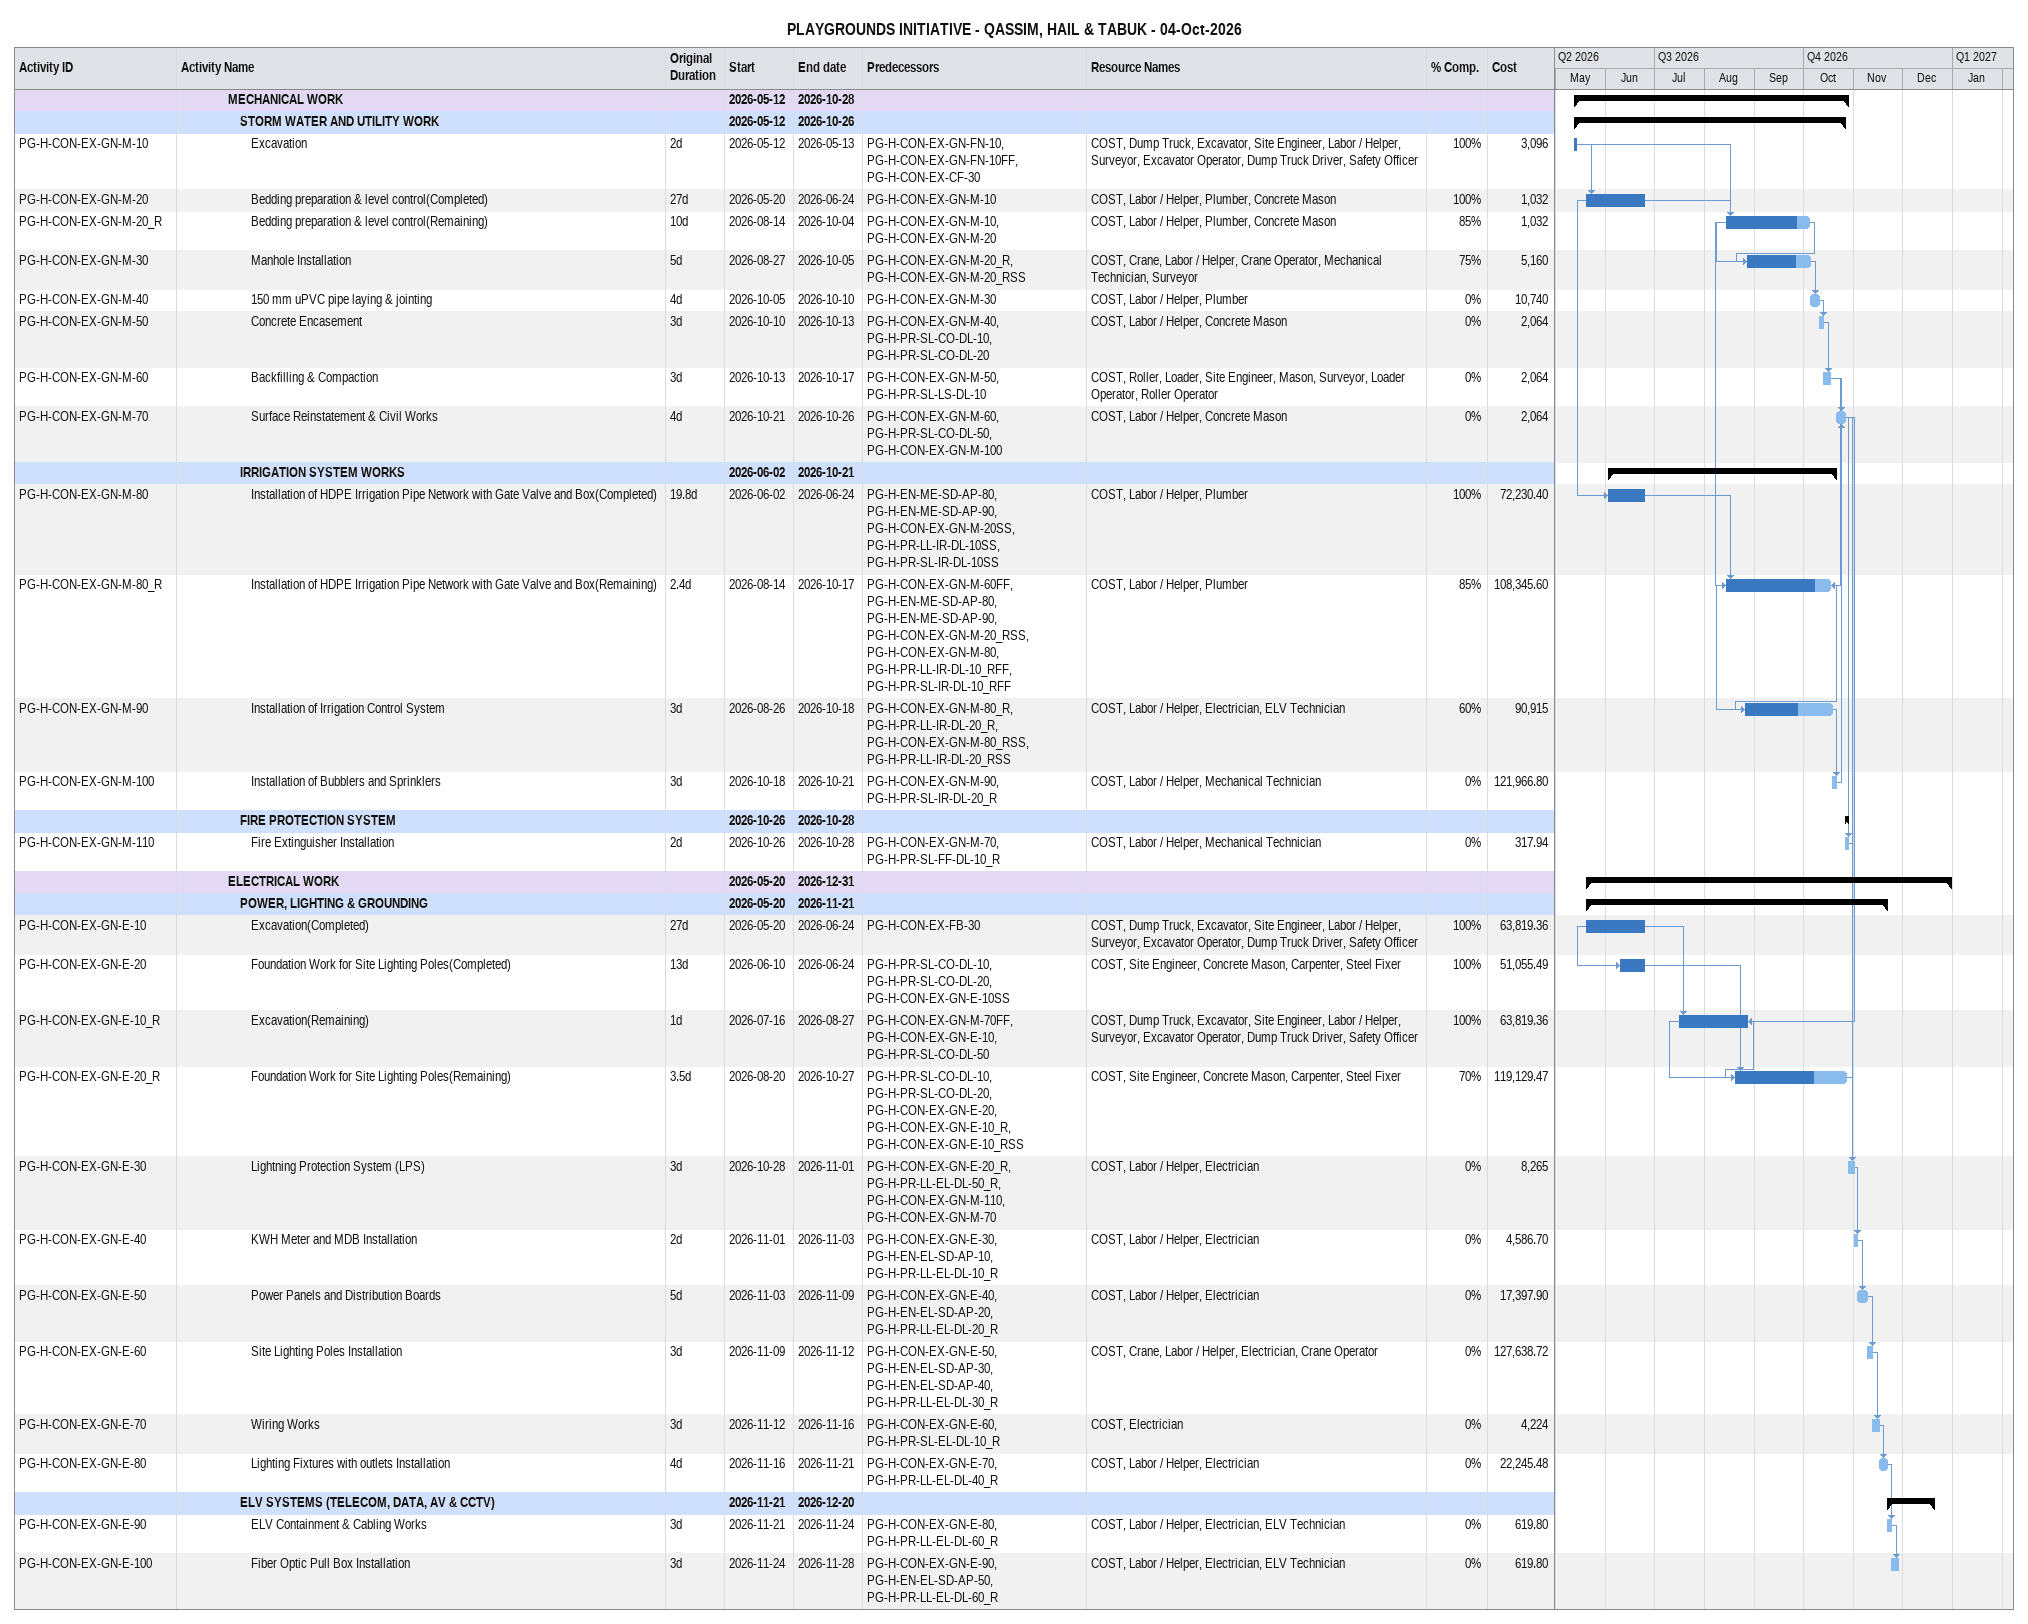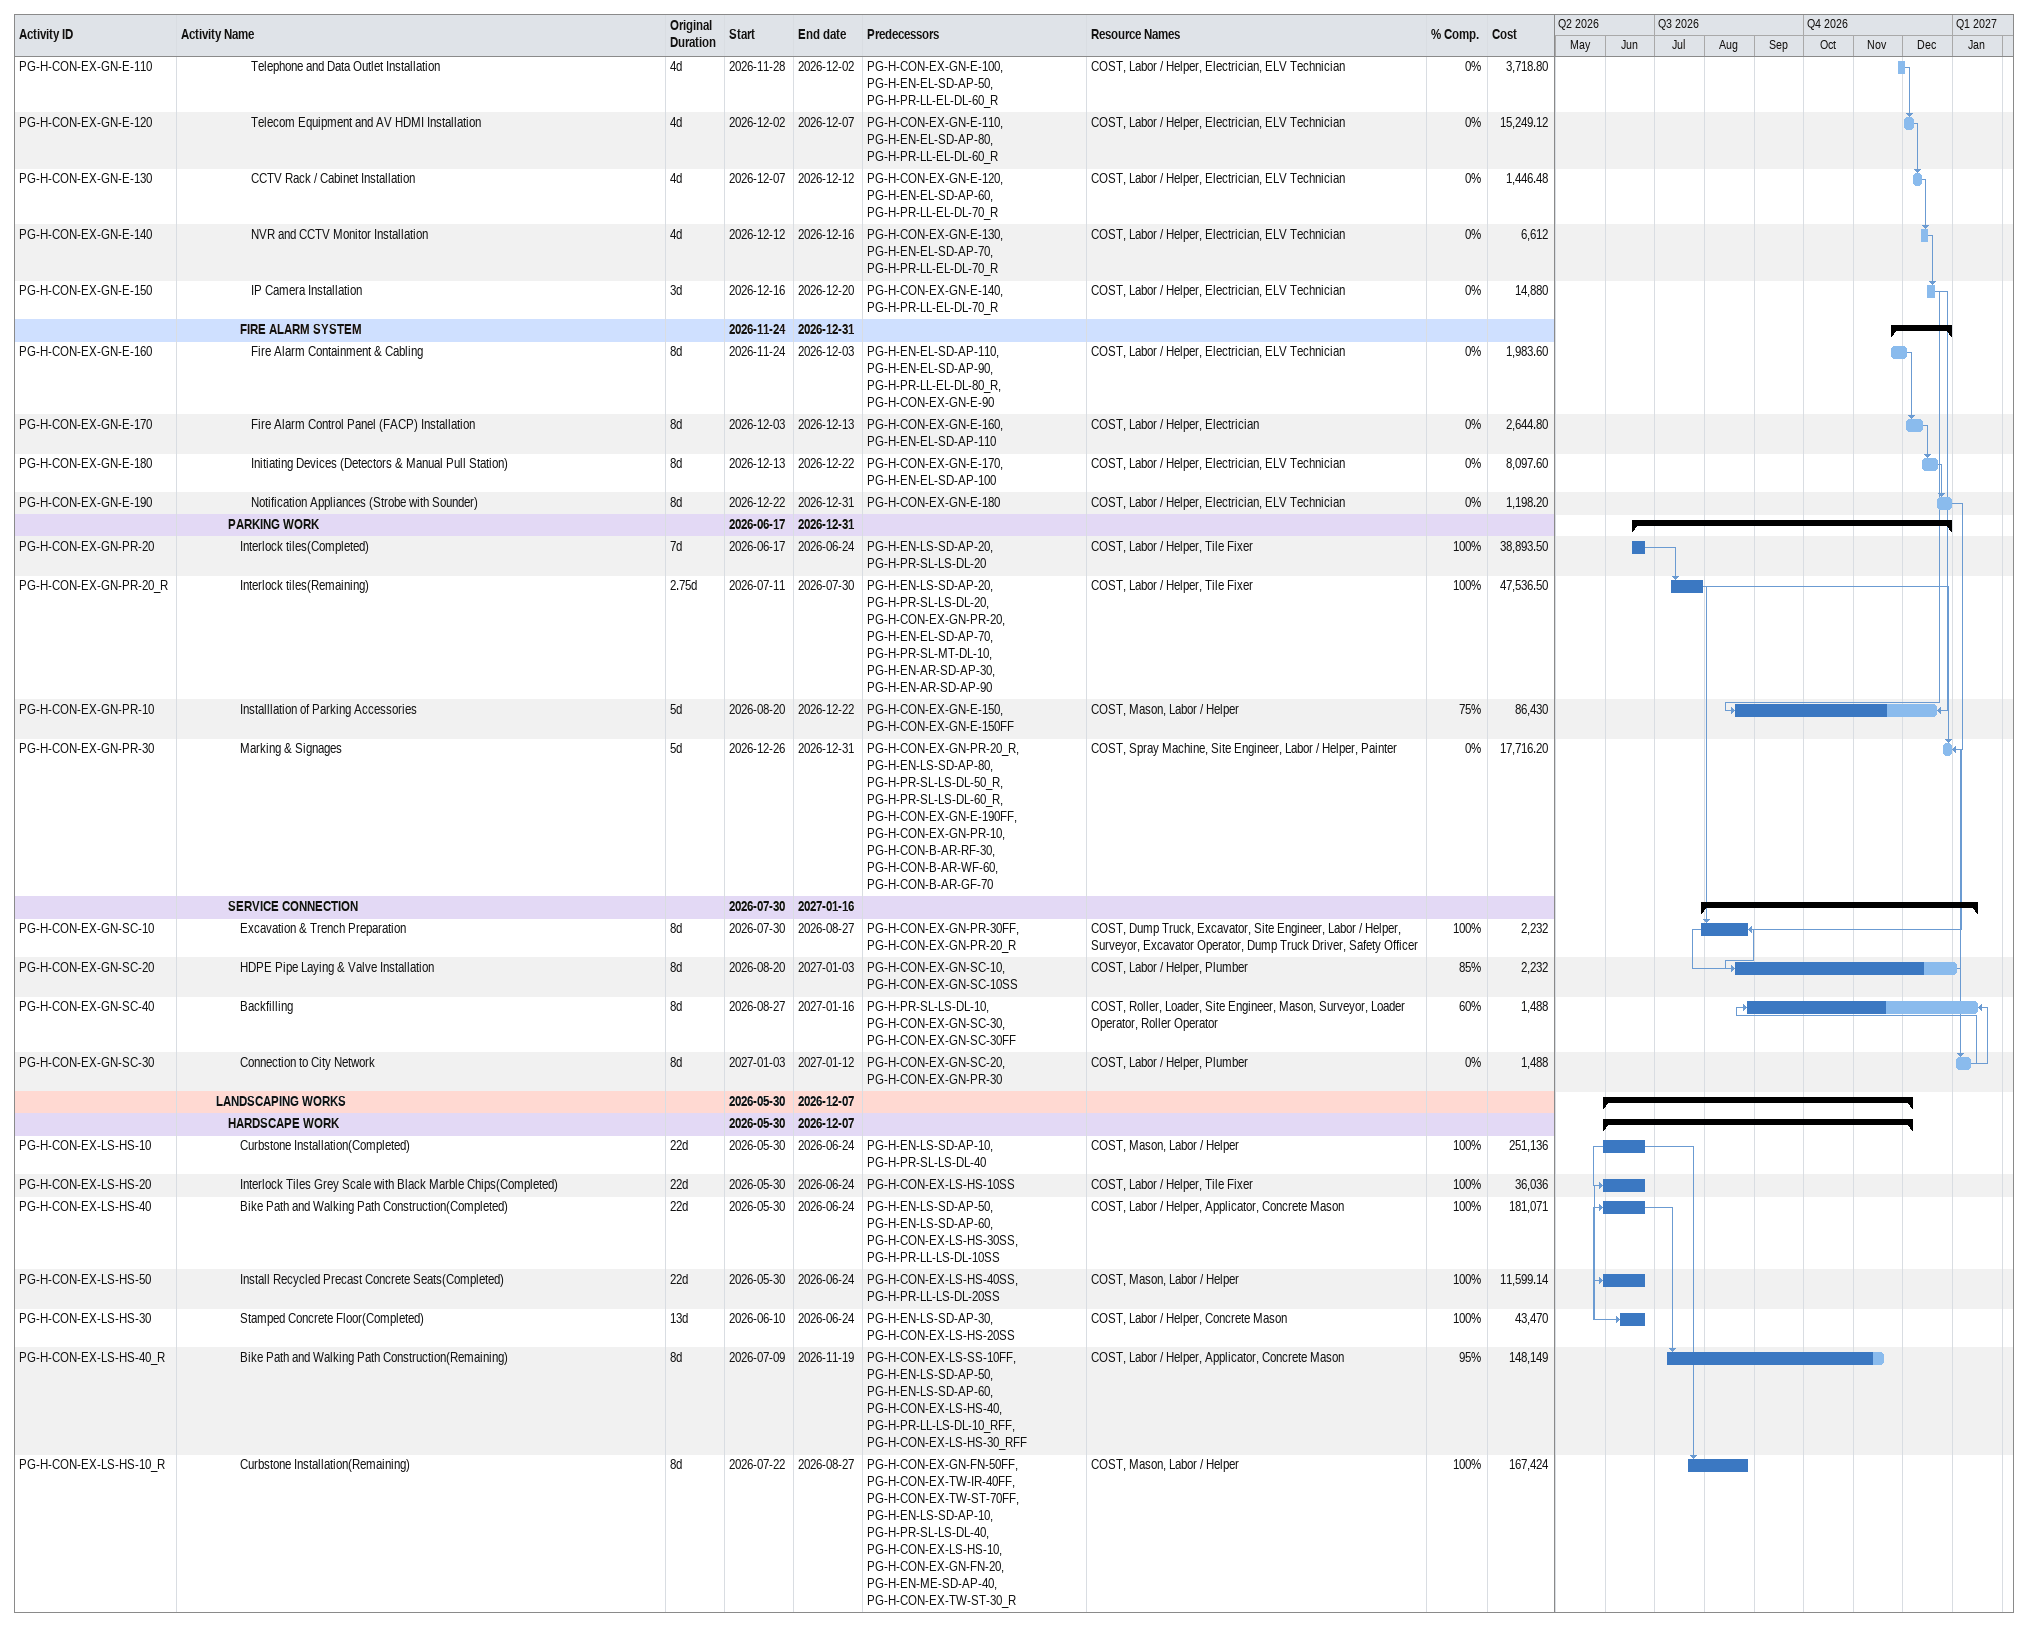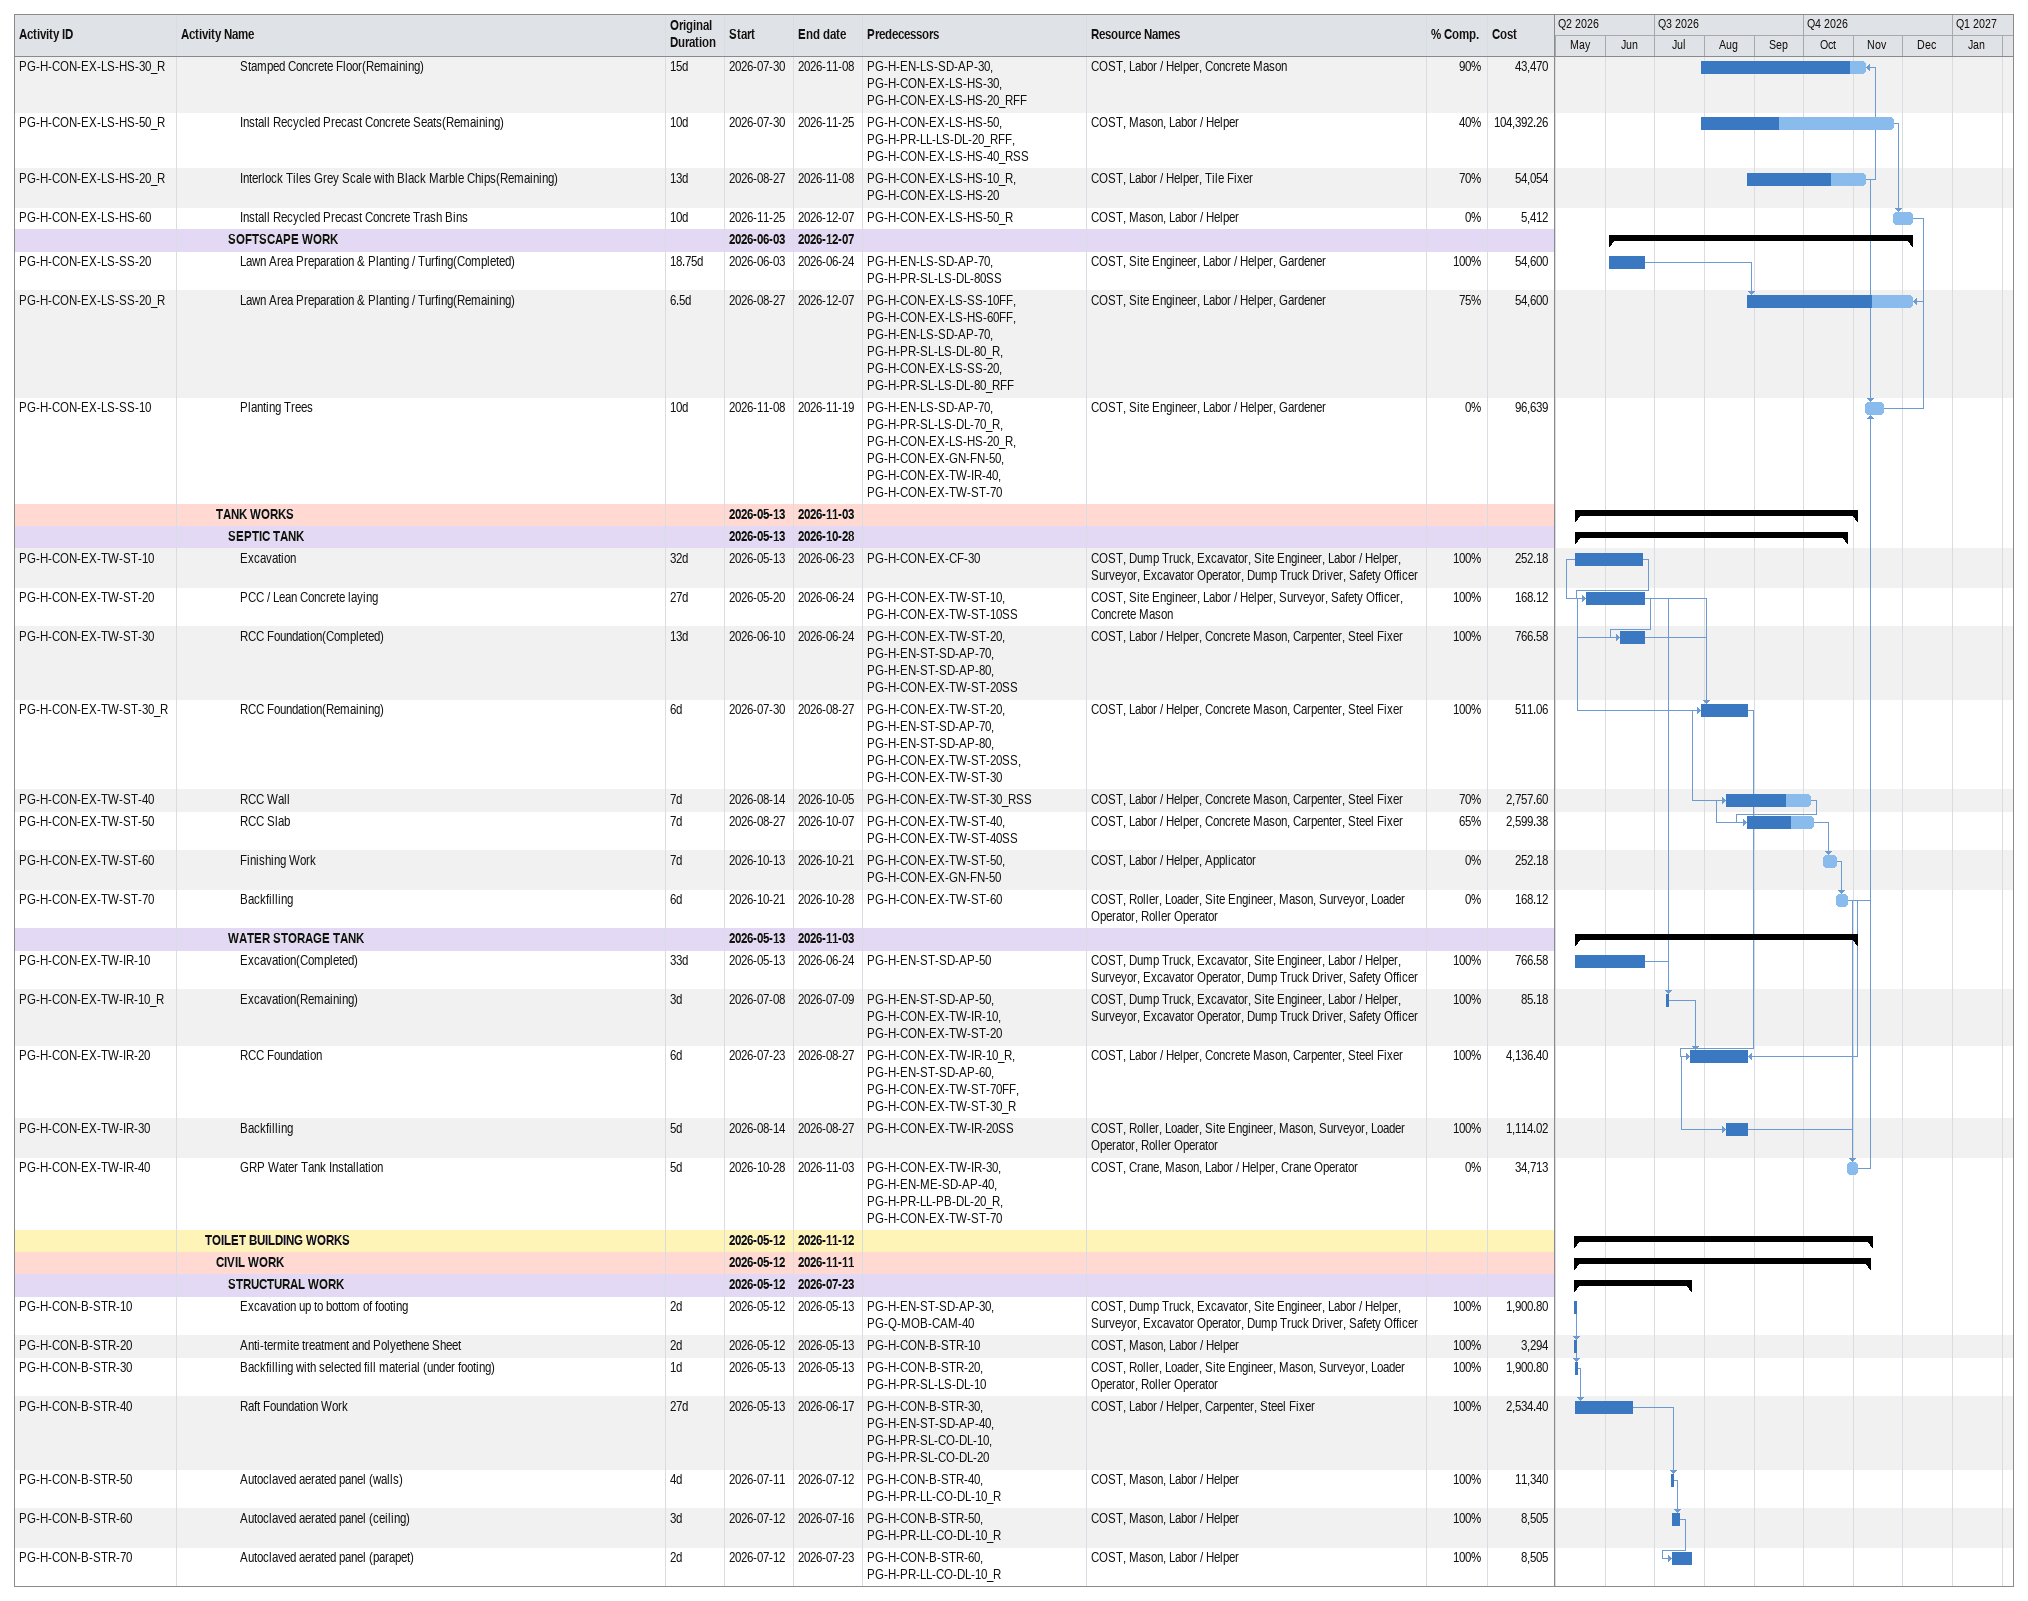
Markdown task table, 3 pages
PLAYGROUNDS INITIATIVE - QASSIM, HAIL & TABUK - 04-Oct-2026

| ID | Level | Task | Original duration | Start | Finish | Predecessors | Resources | % complete | Cost |
|---|---|---|---|---|---|---|---|---|---|
|  | 5 | **MECHANICAL WORK** |  | 2026-05-12 | 2026-10-28 |  |  |  |  |
|  | 6 | **STORM WATER AND UTILITY WORK** |  | 2026-05-12 | 2026-10-26 |  |  |  |  |
| PG-H-CON-EX-GN-M-10 | 7 | Excavation | 2d | 2026-05-12 | 2026-05-13 | PG-H-CON-EX-GN-FN-10, PG-H-CON-EX-GN-FN-10FF, PG-H-CON-EX-CF-30 | COST, Dump Truck, Excavator, Site Engineer, Labor / Helper, Surveyor, Excavator Operator, Dump Truck Driver, Safety Officer | 100 | 3096 |
| PG-H-CON-EX-GN-M-20 | 7 | Bedding preparation & level control(Completed) | 27d | 2026-05-20 | 2026-06-24 | PG-H-CON-EX-GN-M-10 | COST, Labor / Helper, Plumber, Concrete Mason | 100 | 1032 |
| PG-H-CON-EX-GN-M-20_R | 7 | Bedding preparation & level control(Remaining) | 10d | 2026-08-14 | 2026-10-04 | PG-H-CON-EX-GN-M-10, PG-H-CON-EX-GN-M-20 | COST, Labor / Helper, Plumber, Concrete Mason | 85 | 1032 |
| PG-H-CON-EX-GN-M-30 | 7 | Manhole Installation | 5d | 2026-08-27 | 2026-10-05 | PG-H-CON-EX-GN-M-20_R, PG-H-CON-EX-GN-M-20_RSS | COST, Crane, Labor / Helper, Crane Operator, Mechanical Technician, Surveyor | 75 | 5160 |
| PG-H-CON-EX-GN-M-40 | 7 | 150 mm uPVC pipe laying & jointing | 4d | 2026-10-05 | 2026-10-10 | PG-H-CON-EX-GN-M-30 | COST, Labor / Helper, Plumber | 0 | 10740 |
| PG-H-CON-EX-GN-M-50 | 7 | Concrete Encasement | 3d | 2026-10-10 | 2026-10-13 | PG-H-CON-EX-GN-M-40, PG-H-PR-SL-CO-DL-10, PG-H-PR-SL-CO-DL-20 | COST, Labor / Helper, Concrete Mason | 0 | 2064 |
| PG-H-CON-EX-GN-M-60 | 7 | Backfilling & Compaction | 3d | 2026-10-13 | 2026-10-17 | PG-H-CON-EX-GN-M-50, PG-H-PR-SL-LS-DL-10 | COST, Roller, Loader, Site Engineer, Mason, Surveyor, Loader Operator, Roller Operator | 0 | 2064 |
| PG-H-CON-EX-GN-M-70 | 7 | Surface Reinstatement & Civil Works | 4d | 2026-10-21 | 2026-10-26 | PG-H-CON-EX-GN-M-60, PG-H-PR-SL-CO-DL-50, PG-H-CON-EX-GN-M-100 | COST, Labor / Helper, Concrete Mason | 0 | 2064 |
|  | 6 | **IRRIGATION SYSTEM WORKS** |  | 2026-06-02 | 2026-10-21 |  |  |  |  |
| PG-H-CON-EX-GN-M-80 | 7 | Installation of HDPE Irrigation Pipe Network with Gate Valve and Box(Completed) | 19.8d | 2026-06-02 | 2026-06-24 | PG-H-EN-ME-SD-AP-80, PG-H-EN-ME-SD-AP-90, PG-H-CON-EX-GN-M-20SS, PG-H-PR-LL-IR-DL-10SS, PG-H-PR-SL-IR-DL-10SS | COST, Labor / Helper, Plumber | 100 | 72230.40 |
| PG-H-CON-EX-GN-M-80_R | 7 | Installation of HDPE Irrigation Pipe Network with Gate Valve and Box(Remaining) | 2.4d | 2026-08-14 | 2026-10-17 | PG-H-CON-EX-GN-M-60FF, PG-H-EN-ME-SD-AP-80, PG-H-EN-ME-SD-AP-90, PG-H-CON-EX-GN-M-20_RSS, PG-H-CON-EX-GN-M-80, PG-H-PR-LL-IR-DL-10_RFF, PG-H-PR-SL-IR-DL-10_RFF | COST, Labor / Helper, Plumber | 85 | 108345.60 |
| PG-H-CON-EX-GN-M-90 | 7 | Installation of Irrigation Control System | 3d | 2026-08-26 | 2026-10-18 | PG-H-CON-EX-GN-M-80_R, PG-H-PR-LL-IR-DL-20_R, PG-H-CON-EX-GN-M-80_RSS, PG-H-PR-LL-IR-DL-20_RSS | COST, Labor / Helper, Electrician, ELV Technician | 60 | 90915 |
| PG-H-CON-EX-GN-M-100 | 7 | Installation of Bubblers and Sprinklers | 3d | 2026-10-18 | 2026-10-21 | PG-H-CON-EX-GN-M-90, PG-H-PR-SL-IR-DL-20_R | COST, Labor / Helper, Mechanical Technician | 0 | 121966.80 |
|  | 6 | **FIRE PROTECTION SYSTEM** |  | 2026-10-26 | 2026-10-28 |  |  |  |  |
| PG-H-CON-EX-GN-M-110 | 7 | Fire Extinguisher Installation | 2d | 2026-10-26 | 2026-10-28 | PG-H-CON-EX-GN-M-70, PG-H-PR-SL-FF-DL-10_R | COST, Labor / Helper, Mechanical Technician | 0 | 317.94 |
|  | 5 | **ELECTRICAL WORK** |  | 2026-05-20 | 2026-12-31 |  |  |  |  |
|  | 6 | **POWER, LIGHTING & GROUNDING** |  | 2026-05-20 | 2026-11-21 |  |  |  |  |
| PG-H-CON-EX-GN-E-10 | 7 | Excavation(Completed) | 27d | 2026-05-20 | 2026-06-24 | PG-H-CON-EX-FB-30 | COST, Dump Truck, Excavator, Site Engineer, Labor / Helper, Surveyor, Excavator Operator, Dump Truck Driver, Safety Officer | 100 | 63819.36 |
| PG-H-CON-EX-GN-E-20 | 7 | Foundation Work for Site Lighting Poles(Completed) | 13d | 2026-06-10 | 2026-06-24 | PG-H-PR-SL-CO-DL-10, PG-H-PR-SL-CO-DL-20, PG-H-CON-EX-GN-E-10SS | COST, Site Engineer, Concrete Mason, Carpenter, Steel Fixer | 100 | 51055.49 |
| PG-H-CON-EX-GN-E-10_R | 7 | Excavation(Remaining) | 1d | 2026-07-16 | 2026-08-27 | PG-H-CON-EX-GN-M-70FF, PG-H-CON-EX-GN-E-10, PG-H-PR-SL-CO-DL-50 | COST, Dump Truck, Excavator, Site Engineer, Labor / Helper, Surveyor, Excavator Operator, Dump Truck Driver, Safety Officer | 100 | 63819.36 |
| PG-H-CON-EX-GN-E-20_R | 7 | Foundation Work for Site Lighting Poles(Remaining) | 3.5d | 2026-08-20 | 2026-10-27 | PG-H-PR-SL-CO-DL-10, PG-H-PR-SL-CO-DL-20, PG-H-CON-EX-GN-E-20, PG-H-CON-EX-GN-E-10_R, PG-H-CON-EX-GN-E-10_RSS | COST, Site Engineer, Concrete Mason, Carpenter, Steel Fixer | 70 | 119129.47 |
| PG-H-CON-EX-GN-E-30 | 7 | Lightning Protection System (LPS) | 3d | 2026-10-28 | 2026-11-01 | PG-H-CON-EX-GN-E-20_R, PG-H-PR-LL-EL-DL-50_R, PG-H-CON-EX-GN-M-110, PG-H-CON-EX-GN-M-70 | COST, Labor / Helper, Electrician | 0 | 8265 |
| PG-H-CON-EX-GN-E-40 | 7 | KWH Meter and MDB Installation | 2d | 2026-11-01 | 2026-11-03 | PG-H-CON-EX-GN-E-30, PG-H-EN-EL-SD-AP-10, PG-H-PR-LL-EL-DL-10_R | COST, Labor / Helper, Electrician | 0 | 4586.70 |
| PG-H-CON-EX-GN-E-50 | 7 | Power Panels and Distribution Boards | 5d | 2026-11-03 | 2026-11-09 | PG-H-CON-EX-GN-E-40, PG-H-EN-EL-SD-AP-20, PG-H-PR-LL-EL-DL-20_R | COST, Labor / Helper, Electrician | 0 | 17397.90 |
| PG-H-CON-EX-GN-E-60 | 7 | Site Lighting Poles Installation | 3d | 2026-11-09 | 2026-11-12 | PG-H-CON-EX-GN-E-50, PG-H-EN-EL-SD-AP-30, PG-H-EN-EL-SD-AP-40, PG-H-PR-LL-EL-DL-30_R | COST, Crane, Labor / Helper, Electrician, Crane Operator | 0 | 127638.72 |
| PG-H-CON-EX-GN-E-70 | 7 | Wiring Works | 3d | 2026-11-12 | 2026-11-16 | PG-H-CON-EX-GN-E-60, PG-H-PR-SL-EL-DL-10_R | COST, Electrician | 0 | 4224 |
| PG-H-CON-EX-GN-E-80 | 7 | Lighting Fixtures with outlets Installation | 4d | 2026-11-16 | 2026-11-21 | PG-H-CON-EX-GN-E-70, PG-H-PR-LL-EL-DL-40_R | COST, Labor / Helper, Electrician | 0 | 22245.48 |
|  | 6 | **ELV SYSTEMS (TELECOM, DATA, AV & CCTV)** |  | 2026-11-21 | 2026-12-20 |  |  |  |  |
| PG-H-CON-EX-GN-E-90 | 7 | ELV Containment & Cabling Works | 3d | 2026-11-21 | 2026-11-24 | PG-H-CON-EX-GN-E-80, PG-H-PR-LL-EL-DL-60_R | COST, Labor / Helper, Electrician, ELV Technician | 0 | 619.80 |
| PG-H-CON-EX-GN-E-100 | 7 | Fiber Optic Pull Box Installation | 3d | 2026-11-24 | 2026-11-28 | PG-H-CON-EX-GN-E-90, PG-H-EN-EL-SD-AP-50, PG-H-PR-LL-EL-DL-60_R | COST, Labor / Helper, Electrician, ELV Technician | 0 | 619.80 |
| PG-H-CON-EX-GN-E-110 | 7 | Telephone and Data Outlet Installation | 4d | 2026-11-28 | 2026-12-02 | PG-H-CON-EX-GN-E-100, PG-H-EN-EL-SD-AP-50, PG-H-PR-LL-EL-DL-60_R | COST, Labor / Helper, Electrician, ELV Technician | 0 | 3718.80 |
| PG-H-CON-EX-GN-E-120 | 7 | Telecom Equipment and AV HDMI Installation | 4d | 2026-12-02 | 2026-12-07 | PG-H-CON-EX-GN-E-110, PG-H-EN-EL-SD-AP-80, PG-H-PR-LL-EL-DL-60_R | COST, Labor / Helper, Electrician, ELV Technician | 0 | 15249.12 |
| PG-H-CON-EX-GN-E-130 | 7 | CCTV Rack / Cabinet Installation | 4d | 2026-12-07 | 2026-12-12 | PG-H-CON-EX-GN-E-120, PG-H-EN-EL-SD-AP-60, PG-H-PR-LL-EL-DL-70_R | COST, Labor / Helper, Electrician, ELV Technician | 0 | 1446.48 |
| PG-H-CON-EX-GN-E-140 | 7 | NVR and CCTV Monitor Installation | 4d | 2026-12-12 | 2026-12-16 | PG-H-CON-EX-GN-E-130, PG-H-EN-EL-SD-AP-70, PG-H-PR-LL-EL-DL-70_R | COST, Labor / Helper, Electrician, ELV Technician | 0 | 6612 |
| PG-H-CON-EX-GN-E-150 | 7 | IP Camera Installation | 3d | 2026-12-16 | 2026-12-20 | PG-H-CON-EX-GN-E-140, PG-H-PR-LL-EL-DL-70_R | COST, Labor / Helper, Electrician, ELV Technician | 0 | 14880 |
|  | 6 | **FIRE ALARM SYSTEM** |  | 2026-11-24 | 2026-12-31 |  |  |  |  |
| PG-H-CON-EX-GN-E-160 | 7 | Fire Alarm Containment & Cabling | 8d | 2026-11-24 | 2026-12-03 | PG-H-EN-EL-SD-AP-110, PG-H-EN-EL-SD-AP-90, PG-H-PR-LL-EL-DL-80_R, PG-H-CON-EX-GN-E-90 | COST, Labor / Helper, Electrician, ELV Technician | 0 | 1983.60 |
| PG-H-CON-EX-GN-E-170 | 7 | Fire Alarm Control Panel (FACP) Installation | 8d | 2026-12-03 | 2026-12-13 | PG-H-CON-EX-GN-E-160, PG-H-EN-EL-SD-AP-110 | COST, Labor / Helper, Electrician | 0 | 2644.80 |
| PG-H-CON-EX-GN-E-180 | 7 | Initiating Devices (Detectors & Manual Pull Station) | 8d | 2026-12-13 | 2026-12-22 | PG-H-CON-EX-GN-E-170, PG-H-EN-EL-SD-AP-100 | COST, Labor / Helper, Electrician, ELV Technician | 0 | 8097.60 |
| PG-H-CON-EX-GN-E-190 | 7 | Notification Appliances (Strobe with Sounder) | 8d | 2026-12-22 | 2026-12-31 | PG-H-CON-EX-GN-E-180 | COST, Labor / Helper, Electrician, ELV Technician | 0 | 1198.20 |
|  | 5 | **PARKING WORK** |  | 2026-06-17 | 2026-12-31 |  |  |  |  |
| PG-H-CON-EX-GN-PR-20 | 6 | Interlock tiles(Completed) | 7d | 2026-06-17 | 2026-06-24 | PG-H-EN-LS-SD-AP-20, PG-H-PR-SL-LS-DL-20 | COST, Labor / Helper, Tile Fixer | 100 | 38893.50 |
| PG-H-CON-EX-GN-PR-20_R | 6 | Interlock tiles(Remaining) | 2.75d | 2026-07-11 | 2026-07-30 | PG-H-EN-LS-SD-AP-20, PG-H-PR-SL-LS-DL-20, PG-H-CON-EX-GN-PR-20, PG-H-EN-EL-SD-AP-70, PG-H-PR-SL-MT-DL-10, PG-H-EN-AR-SD-AP-30, PG-H-EN-AR-SD-AP-90 | COST, Labor / Helper, Tile Fixer | 100 | 47536.50 |
| PG-H-CON-EX-GN-PR-10 | 6 | Installlation of Parking Accessories | 5d | 2026-08-20 | 2026-12-22 | PG-H-CON-EX-GN-E-150, PG-H-CON-EX-GN-E-150FF | COST, Mason, Labor / Helper | 75 | 86430 |
| PG-H-CON-EX-GN-PR-30 | 6 | Marking & Signages | 5d | 2026-12-26 | 2026-12-31 | PG-H-CON-EX-GN-PR-20_R, PG-H-EN-LS-SD-AP-80, PG-H-PR-SL-LS-DL-50_R, PG-H-PR-SL-LS-DL-60_R, PG-H-CON-EX-GN-E-190FF, PG-H-CON-EX-GN-PR-10, PG-H-CON-B-AR-RF-30, PG-H-CON-B-AR-WF-60, PG-H-CON-B-AR-GF-70 | COST, Spray Machine, Site Engineer, Labor / Helper, Painter | 0 | 17716.20 |
|  | 5 | **SERVICE CONNECTION** |  | 2026-07-30 | 2027-01-16 |  |  |  |  |
| PG-H-CON-EX-GN-SC-10 | 6 | Excavation & Trench Preparation | 8d | 2026-07-30 | 2026-08-27 | PG-H-CON-EX-GN-PR-30FF, PG-H-CON-EX-GN-PR-20_R | COST, Dump Truck, Excavator, Site Engineer, Labor / Helper, Surveyor, Excavator Operator, Dump Truck Driver, Safety Officer | 100 | 2232 |
| PG-H-CON-EX-GN-SC-20 | 6 | HDPE Pipe Laying & Valve Installation | 8d | 2026-08-20 | 2027-01-03 | PG-H-CON-EX-GN-SC-10, PG-H-CON-EX-GN-SC-10SS | COST, Labor / Helper, Plumber | 85 | 2232 |
| PG-H-CON-EX-GN-SC-40 | 6 | Backfilling | 8d | 2026-08-27 | 2027-01-16 | PG-H-PR-SL-LS-DL-10, PG-H-CON-EX-GN-SC-30, PG-H-CON-EX-GN-SC-30FF | COST, Roller, Loader, Site Engineer, Mason, Surveyor, Loader Operator, Roller Operator | 60 | 1488 |
| PG-H-CON-EX-GN-SC-30 | 6 | Connection to City Network | 8d | 2027-01-03 | 2027-01-12 | PG-H-CON-EX-GN-SC-20, PG-H-CON-EX-GN-PR-30 | COST, Labor / Helper, Plumber | 0 | 1488 |
|  | 4 | **LANDSCAPING WORKS** |  | 2026-05-30 | 2026-12-07 |  |  |  |  |
|  | 5 | **HARDSCAPE WORK** |  | 2026-05-30 | 2026-12-07 |  |  |  |  |
| PG-H-CON-EX-LS-HS-10 | 6 | Curbstone Installation(Completed) | 22d | 2026-05-30 | 2026-06-24 | PG-H-EN-LS-SD-AP-10, PG-H-PR-SL-LS-DL-40 | COST, Mason, Labor / Helper | 100 | 251136 |
| PG-H-CON-EX-LS-HS-20 | 6 | Interlock Tiles Grey Scale with Black Marble Chips(Completed) | 22d | 2026-05-30 | 2026-06-24 | PG-H-CON-EX-LS-HS-10SS | COST, Labor / Helper, Tile Fixer | 100 | 36036 |
| PG-H-CON-EX-LS-HS-40 | 6 | Bike Path and Walking Path Construction(Completed) | 22d | 2026-05-30 | 2026-06-24 | PG-H-EN-LS-SD-AP-50, PG-H-EN-LS-SD-AP-60, PG-H-CON-EX-LS-HS-30SS, PG-H-PR-LL-LS-DL-10SS | COST, Labor / Helper, Applicator, Concrete Mason | 100 | 181071 |
| PG-H-CON-EX-LS-HS-50 | 6 | Install Recycled Precast Concrete Seats(Completed) | 22d | 2026-05-30 | 2026-06-24 | PG-H-CON-EX-LS-HS-40SS, PG-H-PR-LL-LS-DL-20SS | COST, Mason, Labor / Helper | 100 | 11599.14 |
| PG-H-CON-EX-LS-HS-30 | 6 | Stamped Concrete Floor(Completed) | 13d | 2026-06-10 | 2026-06-24 | PG-H-EN-LS-SD-AP-30, PG-H-CON-EX-LS-HS-20SS | COST, Labor / Helper, Concrete Mason | 100 | 43470 |
| PG-H-CON-EX-LS-HS-40_R | 6 | Bike Path and Walking Path Construction(Remaining) | 8d | 2026-07-09 | 2026-11-19 | PG-H-CON-EX-LS-SS-10FF, PG-H-EN-LS-SD-AP-50, PG-H-EN-LS-SD-AP-60, PG-H-CON-EX-LS-HS-40, PG-H-PR-LL-LS-DL-10_RFF, PG-H-CON-EX-LS-HS-30_RFF | COST, Labor / Helper, Applicator, Concrete Mason | 95 | 148149 |
| PG-H-CON-EX-LS-HS-10_R | 6 | Curbstone Installation(Remaining) | 8d | 2026-07-22 | 2026-08-27 | PG-H-CON-EX-GN-FN-50FF, PG-H-CON-EX-TW-IR-40FF, PG-H-CON-EX-TW-ST-70FF, PG-H-EN-LS-SD-AP-10, PG-H-PR-SL-LS-DL-40, PG-H-CON-EX-LS-HS-10, PG-H-CON-EX-GN-FN-20, PG-H-EN-ME-SD-AP-40, PG-H-CON-EX-TW-ST-30_R | COST, Mason, Labor / Helper | 100 | 167424 |
| PG-H-CON-EX-LS-HS-30_R | 6 | Stamped Concrete Floor(Remaining) | 15d | 2026-07-30 | 2026-11-08 | PG-H-EN-LS-SD-AP-30, PG-H-CON-EX-LS-HS-30, PG-H-CON-EX-LS-HS-20_RFF | COST, Labor / Helper, Concrete Mason | 90 | 43470 |
| PG-H-CON-EX-LS-HS-50_R | 6 | Install Recycled Precast Concrete Seats(Remaining) | 10d | 2026-07-30 | 2026-11-25 | PG-H-CON-EX-LS-HS-50, PG-H-PR-LL-LS-DL-20_RFF, PG-H-CON-EX-LS-HS-40_RSS | COST, Mason, Labor / Helper | 40 | 104392.26 |
| PG-H-CON-EX-LS-HS-20_R | 6 | Interlock Tiles Grey Scale with Black Marble Chips(Remaining) | 13d | 2026-08-27 | 2026-11-08 | PG-H-CON-EX-LS-HS-10_R, PG-H-CON-EX-LS-HS-20 | COST, Labor / Helper, Tile Fixer | 70 | 54054 |
| PG-H-CON-EX-LS-HS-60 | 6 | Install Recycled Precast Concrete Trash Bins | 10d | 2026-11-25 | 2026-12-07 | PG-H-CON-EX-LS-HS-50_R | COST, Mason, Labor / Helper | 0 | 5412 |
|  | 5 | **SOFTSCAPE WORK** |  | 2026-06-03 | 2026-12-07 |  |  |  |  |
| PG-H-CON-EX-LS-SS-20 | 6 | Lawn Area Preparation & Planting / Turfing(Completed) | 18.75d | 2026-06-03 | 2026-06-24 | PG-H-EN-LS-SD-AP-70, PG-H-PR-SL-LS-DL-80SS | COST, Site Engineer, Labor / Helper, Gardener | 100 | 54600 |
| PG-H-CON-EX-LS-SS-20_R | 6 | Lawn Area Preparation & Planting / Turfing(Remaining) | 6.5d | 2026-08-27 | 2026-12-07 | PG-H-CON-EX-LS-SS-10FF, PG-H-CON-EX-LS-HS-60FF, PG-H-EN-LS-SD-AP-70, PG-H-PR-SL-LS-DL-80_R, PG-H-CON-EX-LS-SS-20, PG-H-PR-SL-LS-DL-80_RFF | COST, Site Engineer, Labor / Helper, Gardener | 75 | 54600 |
| PG-H-CON-EX-LS-SS-10 | 6 | Planting Trees | 10d | 2026-11-08 | 2026-11-19 | PG-H-EN-LS-SD-AP-70, PG-H-PR-SL-LS-DL-70_R, PG-H-CON-EX-LS-HS-20_R, PG-H-CON-EX-GN-FN-50, PG-H-CON-EX-TW-IR-40, PG-H-CON-EX-TW-ST-70 | COST, Site Engineer, Labor / Helper, Gardener | 0 | 96639 |
|  | 4 | **TANK WORKS** |  | 2026-05-13 | 2026-11-03 |  |  |  |  |
|  | 5 | **SEPTIC TANK** |  | 2026-05-13 | 2026-10-28 |  |  |  |  |
| PG-H-CON-EX-TW-ST-10 | 6 | Excavation | 32d | 2026-05-13 | 2026-06-23 | PG-H-CON-EX-CF-30 | COST, Dump Truck, Excavator, Site Engineer, Labor / Helper, Surveyor, Excavator Operator, Dump Truck Driver, Safety Officer | 100 | 252.18 |
| PG-H-CON-EX-TW-ST-20 | 6 | PCC / Lean Concrete laying | 27d | 2026-05-20 | 2026-06-24 | PG-H-CON-EX-TW-ST-10, PG-H-CON-EX-TW-ST-10SS | COST, Site Engineer, Labor / Helper, Surveyor, Safety Officer, Concrete Mason | 100 | 168.12 |
| PG-H-CON-EX-TW-ST-30 | 6 | RCC Foundation(Completed) | 13d | 2026-06-10 | 2026-06-24 | PG-H-CON-EX-TW-ST-20, PG-H-EN-ST-SD-AP-70, PG-H-EN-ST-SD-AP-80, PG-H-CON-EX-TW-ST-20SS | COST, Labor / Helper, Concrete Mason, Carpenter, Steel Fixer | 100 | 766.58 |
| PG-H-CON-EX-TW-ST-30_R | 6 | RCC Foundation(Remaining) | 6d | 2026-07-30 | 2026-08-27 | PG-H-CON-EX-TW-ST-20, PG-H-EN-ST-SD-AP-70, PG-H-EN-ST-SD-AP-80, PG-H-CON-EX-TW-ST-20SS, PG-H-CON-EX-TW-ST-30 | COST, Labor / Helper, Concrete Mason, Carpenter, Steel Fixer | 100 | 511.06 |
| PG-H-CON-EX-TW-ST-40 | 6 | RCC Wall | 7d | 2026-08-14 | 2026-10-05 | PG-H-CON-EX-TW-ST-30_RSS | COST, Labor / Helper, Concrete Mason, Carpenter, Steel Fixer | 70 | 2757.60 |
| PG-H-CON-EX-TW-ST-50 | 6 | RCC Slab | 7d | 2026-08-27 | 2026-10-07 | PG-H-CON-EX-TW-ST-40, PG-H-CON-EX-TW-ST-40SS | COST, Labor / Helper, Concrete Mason, Carpenter, Steel Fixer | 65 | 2599.38 |
| PG-H-CON-EX-TW-ST-60 | 6 | Finishing Work | 7d | 2026-10-13 | 2026-10-21 | PG-H-CON-EX-TW-ST-50, PG-H-CON-EX-GN-FN-50 | COST, Labor / Helper, Applicator | 0 | 252.18 |
| PG-H-CON-EX-TW-ST-70 | 6 | Backfilling | 6d | 2026-10-21 | 2026-10-28 | PG-H-CON-EX-TW-ST-60 | COST, Roller, Loader, Site Engineer, Mason, Surveyor, Loader Operator, Roller Operator | 0 | 168.12 |
|  | 5 | **WATER STORAGE TANK** |  | 2026-05-13 | 2026-11-03 |  |  |  |  |
| PG-H-CON-EX-TW-IR-10 | 6 | Excavation(Completed) | 33d | 2026-05-13 | 2026-06-24 | PG-H-EN-ST-SD-AP-50 | COST, Dump Truck, Excavator, Site Engineer, Labor / Helper, Surveyor, Excavator Operator, Dump Truck Driver, Safety Officer | 100 | 766.58 |
| PG-H-CON-EX-TW-IR-10_R | 6 | Excavation(Remaining) | 3d | 2026-07-08 | 2026-07-09 | PG-H-EN-ST-SD-AP-50, PG-H-CON-EX-TW-IR-10, PG-H-CON-EX-TW-ST-20 | COST, Dump Truck, Excavator, Site Engineer, Labor / Helper, Surveyor, Excavator Operator, Dump Truck Driver, Safety Officer | 100 | 85.18 |
| PG-H-CON-EX-TW-IR-20 | 6 | RCC Foundation | 6d | 2026-07-23 | 2026-08-27 | PG-H-CON-EX-TW-IR-10_R, PG-H-EN-ST-SD-AP-60, PG-H-CON-EX-TW-ST-70FF, PG-H-CON-EX-TW-ST-30_R | COST, Labor / Helper, Concrete Mason, Carpenter, Steel Fixer | 100 | 4136.40 |
| PG-H-CON-EX-TW-IR-30 | 6 | Backfilling | 5d | 2026-08-14 | 2026-08-27 | PG-H-CON-EX-TW-IR-20SS | COST, Roller, Loader, Site Engineer, Mason, Surveyor, Loader Operator, Roller Operator | 100 | 1114.02 |
| PG-H-CON-EX-TW-IR-40 | 6 | GRP Water Tank Installation | 5d | 2026-10-28 | 2026-11-03 | PG-H-CON-EX-TW-IR-30, PG-H-EN-ME-SD-AP-40, PG-H-PR-LL-PB-DL-20_R, PG-H-CON-EX-TW-ST-70 | COST, Crane, Mason, Labor / Helper, Crane Operator | 0 | 34713 |
|  | 3 | **TOILET BUILDING WORKS** |  | 2026-05-12 | 2026-11-12 |  |  |  |  |
|  | 4 | **CIVIL WORK** |  | 2026-05-12 | 2026-11-11 |  |  |  |  |
|  | 5 | **STRUCTURAL WORK** |  | 2026-05-12 | 2026-07-23 |  |  |  |  |
| PG-H-CON-B-STR-10 | 6 | Excavation up to bottom of footing | 2d | 2026-05-12 | 2026-05-13 | PG-H-EN-ST-SD-AP-30, PG-Q-MOB-CAM-40 | COST, Dump Truck, Excavator, Site Engineer, Labor / Helper, Surveyor, Excavator Operator, Dump Truck Driver, Safety Officer | 100 | 1900.80 |
| PG-H-CON-B-STR-20 | 6 | Anti-termite treatment and Polyethene Sheet | 2d | 2026-05-12 | 2026-05-13 | PG-H-CON-B-STR-10 | COST, Mason, Labor / Helper | 100 | 3294 |
| PG-H-CON-B-STR-30 | 6 | Backfilling with selected fill material (under footing) | 1d | 2026-05-13 | 2026-05-13 | PG-H-CON-B-STR-20, PG-H-PR-SL-LS-DL-10 | COST, Roller, Loader, Site Engineer, Mason, Surveyor, Loader Operator, Roller Operator | 100 | 1900.80 |
| PG-H-CON-B-STR-40 | 6 | Raft Foundation Work | 27d | 2026-05-13 | 2026-06-17 | PG-H-CON-B-STR-30, PG-H-EN-ST-SD-AP-40, PG-H-PR-SL-CO-DL-10, PG-H-PR-SL-CO-DL-20 | COST, Labor / Helper, Carpenter, Steel Fixer | 100 | 2534.40 |
| PG-H-CON-B-STR-50 | 6 | Autoclaved aerated panel (walls) | 4d | 2026-07-11 | 2026-07-12 | PG-H-CON-B-STR-40, PG-H-PR-LL-CO-DL-10_R | COST, Mason, Labor / Helper | 100 | 11340 |
| PG-H-CON-B-STR-60 | 6 | Autoclaved aerated panel (ceiling) | 3d | 2026-07-12 | 2026-07-16 | PG-H-CON-B-STR-50, PG-H-PR-LL-CO-DL-10_R | COST, Mason, Labor / Helper | 100 | 8505 |
| PG-H-CON-B-STR-70 | 6 | Autoclaved aerated panel (parapet) | 2d | 2026-07-12 | 2026-07-23 | PG-H-CON-B-STR-60, PG-H-PR-LL-CO-DL-10_R | COST, Mason, Labor / Helper | 100 | 8505 |
